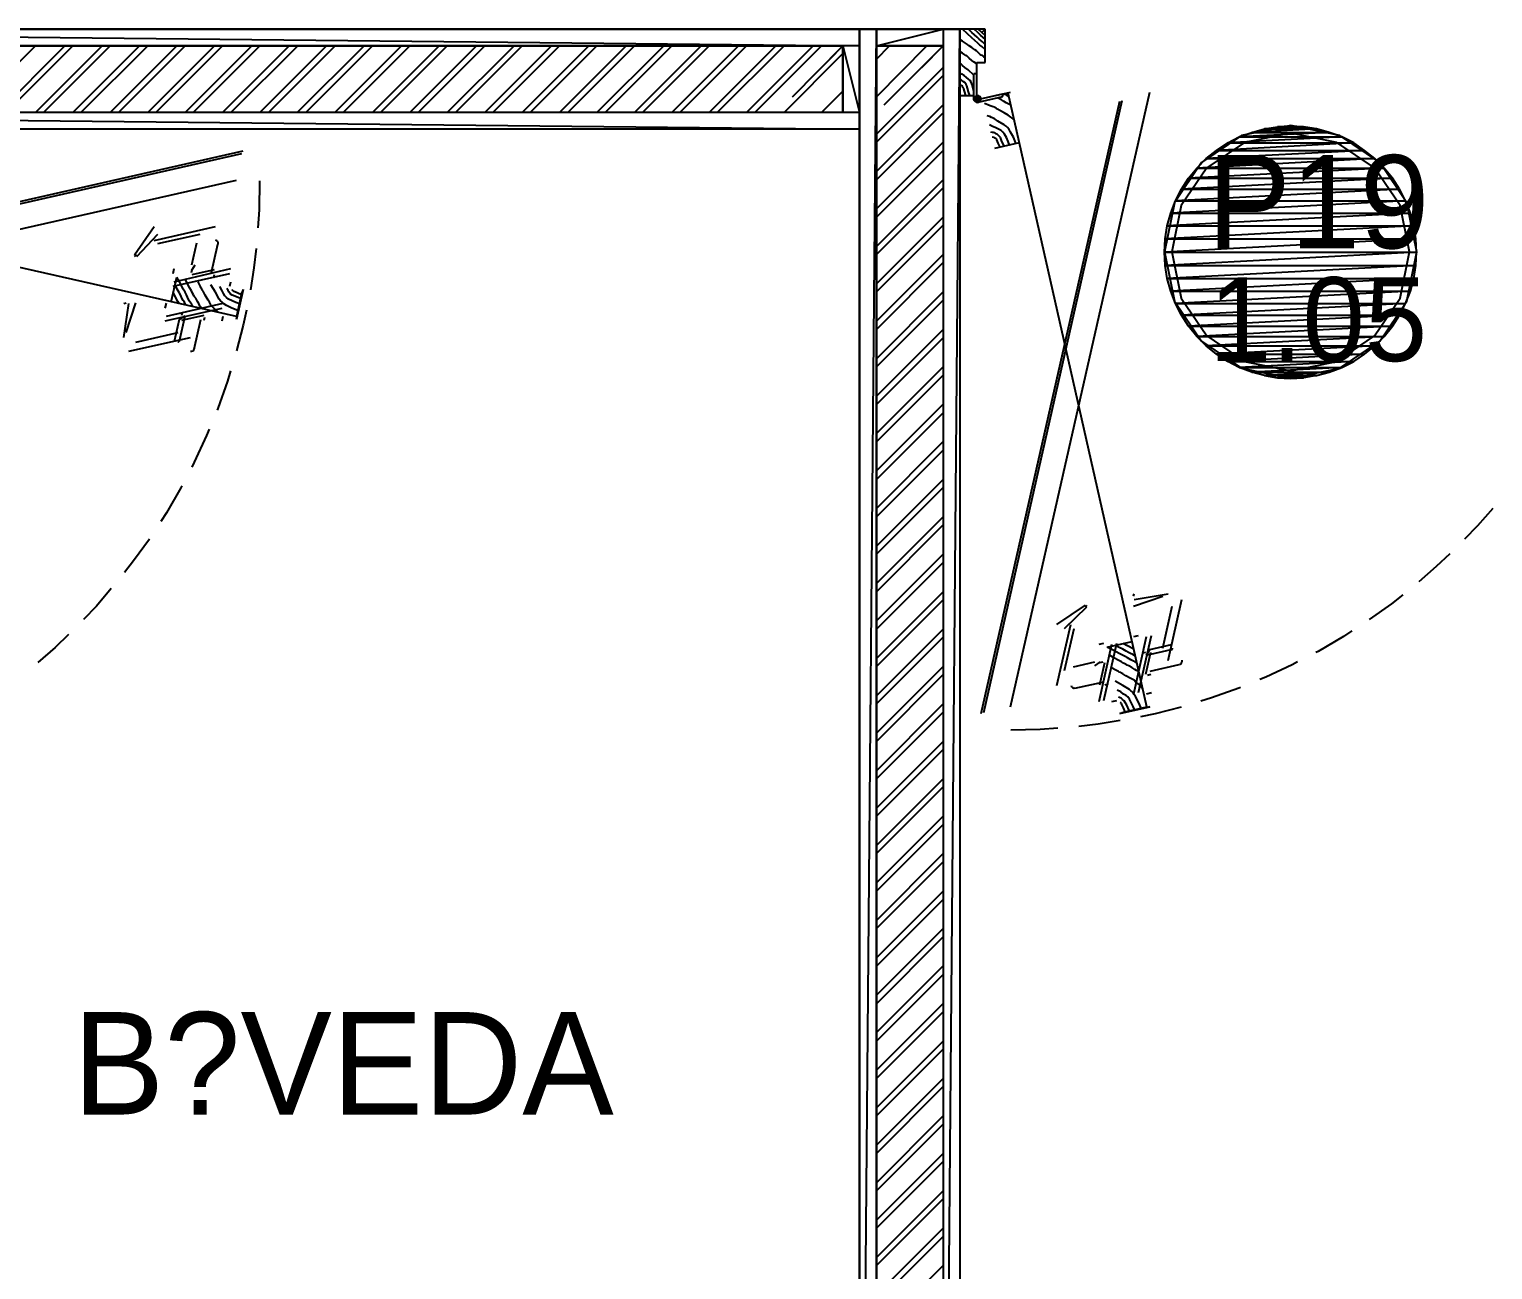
# Model space of a CAD drawing. Header units: millimetres. Extents: x 7649 to 34105, y 3983 to 25377.
# Drawn here: x 20171 to 22366, y 9559 to 11418 of the extents above; entities that cross this region are included whole.
import ezdxf

# ---------------------------------------------------------------- set-up
doc = ezdxf.new("R2010")
doc.units = ezdxf.units.MM

msp = doc.modelspace()

# ---------------------------------------------------------------- linework, layer by layer
at = {"layer": 'GEOMETRY', "color": 7}
for p, q in [((21416.25694, 11418.00556), (19016.48611, 11418.00556)), ((19016.48611, 11418.00556), (21416.25694, 11393.13472)), ((19016.48611, 11418.00556), (21416.25694, 11393.13472)), ((21416.25694, 11393.13472), (21416.25694, 11418.00556)), ((21416.25694, 11418.00556), (21416.25694, 8518.17222)), ((21416.25694, 8518.17222), (21441.65694, 11418.00556)), ((21441.65694, 11418.00556), (21416.25694, 11418.00556)), ((21416.25694, 8518.17222), (21441.65694, 11418.00556)), ((21441.65694, 11418.00556), (21441.65694, 8518.17222)), ((21441.65694, 11418.00556), (21441.65694, 11393.13472)), ((21441.65694, 11393.13472), (21541.66944, 11418.00556)), ((21541.66944, 11418.00556), (21441.65694, 11418.00556)), ((21441.65694, 11393.13472), (21541.66944, 11418.00556)), ((21541.66944, 11418.00556), (21541.66944, 11393.13472)), ((21541.66944, 11418.00556), (21541.66944, 8518.17222)), ((21541.66944, 8518.17222), (21566.54028, 11418.00556)), ((21566.54028, 11418.00556), (21541.66944, 11418.00556)), ((21541.66944, 8518.17222), (21566.54028, 11418.00556)), ((21566.54028, 11418.00556), (21566.54028, 8518.17222)), ((21604.64028, 11418.00556), (21566.54028, 11418.00556)), ((21566.54028, 11418.00556), (21566.54028, 11318.52222)), ((21578.18194, 11411.12639), (21570.77361, 11418.00556)), ((21584.53194, 11405.30556), (21578.18194, 11411.12639)), ((21584.53194, 11413.24306), (21579.76944, 11418.00556)), ((21588.76528, 11409.53889), (21584.53194, 11413.24306)), ((21593.52778, 11413.24306), (21588.23611, 11418.00556)), ((21597.76111, 11409.00972), (21593.52778, 11413.24306)), ((21599.87778, 11412.71389), (21594.05694, 11418.00556)), ((21599.87778, 11413.77222), (21604.64028, 11418.00556)), ((21604.64028, 11408.48056), (21599.87778, 11412.71389)), ((21604.64028, 11368.26389), (21604.64028, 11418.00556)), ((21416.25694, 11393.13472), (19016.48611, 11393.13472)), ((20080.64028, 11293.12222), (20180.65278, 11393.13472)), ((20124.56111, 11293.12222), (20224.57361, 11393.13472)), ((20136.73194, 11293.12222), (20236.74444, 11393.13472)), ((20180.65278, 11293.12222), (20280.66528, 11393.13472)), ((20192.82361, 11293.12222), (20292.83611, 11393.13472)), ((20236.74444, 11293.12222), (20336.75694, 11393.13472)), ((20248.91528, 11293.12222), (20348.92778, 11393.13472)), ((20292.83611, 11293.12222), (20392.84861, 11393.13472)), ((20305.00694, 11293.12222), (20405.01944, 11393.13472)), ((20348.92778, 11293.12222), (20448.94028, 11393.13472)), ((20361.09861, 11293.12222), (20461.11111, 11393.13472)), ((20405.01944, 11293.12222), (20505.03194, 11393.13472)), ((20417.19028, 11293.12222), (20517.20278, 11393.13472)), ((20461.11111, 11293.12222), (20561.12361, 11393.13472)), ((20473.81111, 11293.12222), (20573.82361, 11393.13472)), ((20517.20278, 11293.12222), (20617.21528, 11393.13472)), ((20529.90278, 11293.12222), (20629.91528, 11393.13472)), ((20573.29444, 11293.12222), (20673.30694, 11393.13472)), ((20585.99444, 11293.12222), (20686.00694, 11393.13472)), ((20629.38611, 11293.12222), (20729.39861, 11393.13472)), ((20642.08611, 11293.12222), (20742.09861, 11393.13472)), ((20686.00694, 11293.12222), (20786.01944, 11393.13472)), ((20698.17778, 11293.12222), (20798.19028, 11393.13472)), ((20742.09861, 11293.12222), (20842.11111, 11393.13472)), ((20754.26944, 11293.12222), (20854.28194, 11393.13472)), ((20798.19028, 11293.12222), (20898.20278, 11393.13472)), ((20810.36111, 11293.12222), (20910.37361, 11393.13472)), ((20854.28194, 11293.12222), (20954.29444, 11393.13472)), ((20866.45278, 11293.12222), (20966.46528, 11393.13472)), ((20910.37361, 11293.12222), (21010.38611, 11393.13472)), ((20922.54444, 11293.12222), (21022.55694, 11393.13472)), ((20966.46528, 11293.12222), (21066.47778, 11393.13472)), ((20978.63611, 11293.12222), (21078.64861, 11393.13472)), ((21022.55694, 11293.12222), (21122.56944, 11393.13472)), ((21034.72778, 11293.12222), (21134.74028, 11393.13472)), ((21078.64861, 11293.12222), (21178.66111, 11393.13472)), ((21090.81944, 11293.12222), (21190.83194, 11393.13472)), ((21134.74028, 11293.12222), (21234.75278, 11393.13472)), ((21146.91111, 11293.12222), (21246.92361, 11393.13472)), ((21190.83194, 11293.12222), (21290.84444, 11393.13472)), ((21203.00278, 11293.12222), (21303.01528, 11393.13472)), ((21246.92361, 11293.12222), (21346.93611, 11393.13472)), ((21259.09444, 11293.12222), (21359.10694, 11393.13472)), ((21315.71528, 11316.93472), (21391.38611, 11393.13472)), ((21371.80694, 11373.02639), (21391.38611, 11393.13472)), ((21416.25694, 11393.13472), (21391.38611, 11393.13472)), ((21391.38611, 11393.13472), (21416.25694, 11293.12222)), ((21391.38611, 11393.13472), (21416.25694, 11293.12222)), ((21391.38611, 11293.12222), (21391.38611, 11393.13472)), ((21416.25694, 11293.12222), (21416.25694, 11393.13472)), ((21541.66944, 11393.13472), (21441.65694, 11393.13472)), ((21441.65694, 11373.02639), (21461.23611, 11393.13472)), ((21441.65694, 11316.93472), (21517.32778, 11393.13472)), ((21453.29861, 11304.76389), (21541.66944, 11393.13472)), ((21509.39028, 11360.85556), (21541.66944, 11393.13472)), ((21570.77361, 11400.01389), (21566.54028, 11402.65972)), ((21575.00694, 11397.36806), (21570.77361, 11400.01389)), ((21578.18194, 11395.25139), (21575.00694, 11397.36806)), ((21580.82778, 11393.13472), (21578.18194, 11395.25139)), ((21584.53194, 11390.48889), (21580.82778, 11393.13472)), ((21589.29444, 11401.07222), (21584.53194, 11405.30556)), ((21587.17778, 11388.90139), (21584.53194, 11390.48889)), ((21588.23611, 11387.84306), (21587.17778, 11388.90139)), ((21592.46944, 11406.36389), (21588.76528, 11409.53889)), ((21593.52778, 11397.36806), (21589.29444, 11401.07222)), ((21595.64444, 11403.18889), (21592.46944, 11406.36389)), ((21596.70278, 11394.19306), (21593.52778, 11397.36806)), ((21600.40694, 11398.95556), (21595.64444, 11403.18889)), ((21599.34861, 11392.07639), (21596.70278, 11394.19306)), ((21601.46528, 11405.83472), (21597.76111, 11409.00972)), ((21604.64028, 11387.84306), (21599.34861, 11392.07639)), ((21604.64028, 11395.25139), (21600.40694, 11398.95556)), ((21604.64028, 11403.18889), (21601.46528, 11405.83472)), ((21303.01528, 11293.12222), (21391.38611, 11381.49306)), ((21570.77361, 11382.02222), (21566.54028, 11384.66806)), ((21569.18611, 11365.08889), (21566.54028, 11366.67639)), ((21573.94861, 11379.90556), (21570.77361, 11382.02222)), ((21575.53611, 11378.84722), (21573.94861, 11379.90556)), ((21576.59444, 11378.31806), (21575.53611, 11378.84722)), ((21577.12361, 11378.31806), (21576.59444, 11378.31806)), ((21577.12361, 11377.78889), (21577.12361, 11378.31806)), ((21577.65278, 11377.78889), (21577.12361, 11377.78889)), ((21578.18194, 11377.25972), (21577.65278, 11377.78889)), ((21578.71111, 11376.73056), (21578.18194, 11377.25972)), ((21580.82778, 11374.61389), (21578.71111, 11376.73056)), ((21584.53194, 11371.43889), (21580.82778, 11374.61389)), ((21588.23611, 11368.79306), (21584.53194, 11371.43889)), ((21588.76528, 11387.31389), (21588.23611, 11387.84306)), ((21591.94028, 11366.14722), (21588.23611, 11368.79306)), ((21589.29444, 11387.31389), (21588.76528, 11387.31389)), ((21591.41111, 11385.72639), (21589.29444, 11387.31389)), ((21594.05694, 11383.08056), (21591.41111, 11385.72639)), ((21591.94028, 11351.33056), (21591.94028, 11368.26389)), ((21591.94028, 11368.26389), (21604.64028, 11368.26389)), ((21597.23194, 11380.43472), (21594.05694, 11383.08056)), ((21598.81944, 11379.37639), (21597.23194, 11380.43472)), ((21599.87778, 11378.84722), (21598.81944, 11379.37639)), ((21600.40694, 11378.31806), (21599.87778, 11378.84722)), ((21601.46528, 11377.78889), (21600.40694, 11378.31806)), ((21602.52361, 11376.73056), (21601.46528, 11377.78889)), ((21604.64028, 11375.14306), (21602.52361, 11376.73056)), ((21441.65694, 11260.84306), (21541.66944, 11360.85556)), ((21441.65694, 11248.67222), (21541.66944, 11348.68472)), ((21569.71528, 11350.80139), (21566.54028, 11352.91806)), ((21570.77361, 11363.50139), (21569.18611, 11365.08889)), ((21572.89028, 11348.68472), (21569.71528, 11350.80139)), ((21573.94861, 11360.85556), (21570.77361, 11363.50139)), ((21576.59444, 11345.50972), (21572.89028, 11348.68472)), ((21579.24028, 11357.15139), (21573.94861, 11360.85556)), ((21579.76944, 11343.39306), (21576.59444, 11345.50972)), ((21587.70694, 11349.21389), (21579.24028, 11357.15139)), ((21591.94028, 11351.33056), (21587.70694, 11351.33056)), ((21587.70694, 11313.23056), (21587.70694, 11351.33056)), ((21591.94028, 11308.46806), (21591.94028, 11351.33056)), ((21359.10694, 11293.12222), (21391.38611, 11325.40139)), ((21568.12778, 11342.33472), (21566.54028, 11342.86389)), ((21568.65694, 11333.86806), (21566.54028, 11334.92639)), ((21568.65694, 11341.80556), (21568.12778, 11342.33472)), ((21569.18611, 11341.80556), (21568.65694, 11341.80556)), ((21569.71528, 11333.33889), (21568.65694, 11333.86806)), ((21569.18611, 11341.27639), (21569.18611, 11341.80556)), ((21569.71528, 11341.27639), (21569.18611, 11341.27639)), ((21570.24444, 11340.74722), (21569.71528, 11341.27639)), ((21570.77361, 11332.80972), (21569.71528, 11333.33889)), ((21571.83194, 11339.68889), (21570.24444, 11340.74722)), ((21571.30278, 11332.28056), (21570.77361, 11332.80972)), ((21571.30278, 11330.69306), (21571.30278, 11332.28056)), ((21572.36111, 11328.57639), (21571.30278, 11330.69306)), ((21573.94861, 11338.10139), (21571.83194, 11339.68889)), ((21573.41944, 11325.40139), (21572.36111, 11328.57639)), ((21575.53611, 11318.52222), (21573.41944, 11325.40139)), ((21576.06528, 11335.45556), (21573.94861, 11338.10139)), ((21577.12361, 11333.33889), (21576.06528, 11335.45556)), ((21578.18194, 11329.63472), (21577.12361, 11333.33889)), ((21579.76944, 11324.34306), (21578.18194, 11329.63472)), ((21581.88611, 11341.27639), (21579.76944, 11343.39306)), ((21581.35694, 11318.52222), (21579.76944, 11324.34306)), ((21583.47361, 11338.63056), (21581.88611, 11341.27639)), ((21585.06111, 11334.92639), (21583.47361, 11338.63056)), ((21587.70694, 11324.87222), (21585.06111, 11334.92639)), ((21597.76111, 11313.75972), (21642.74028, 11323.81389)), ((21630.56944, 11320.10972), (21639.03611, 11322.22639)), ((21846.99861, 10402.53472), (21639.03611, 11322.22639)), ((21642.74028, 10402.53472), (21851.23194, 11323.81389)), ((21441.65694, 11204.75139), (21541.66944, 11304.76389)), ((21566.54028, 11318.52222), (21587.70694, 11318.52222)), ((21587.70694, 11313.23056), (21588.23611, 11315.87639)), ((21588.76528, 11310.58472), (21587.70694, 11313.23056)), ((21587.70694, 11313.23056), (21592.99861, 11313.23056)), ((21592.99861, 11313.23056), (21587.70694, 11313.23056)), ((21590.35278, 11317.46389), (21588.23611, 11315.87639)), ((21588.23611, 11315.87639), (21592.99861, 11313.23056)), ((21588.23611, 11315.87639), (21592.99861, 11313.23056)), ((21588.63121, 11315.45177), (21588.23611, 11313.49514)), ((21588.23611, 11313.49514), (21588.63121, 11311.53851)), ((21589.70863, 11317.0497), (21588.63121, 11315.45177)), ((21588.63121, 11311.53851), (21589.70863, 11309.94058)), ((21592.99861, 11313.23056), (21588.76528, 11310.58472)), ((21592.99861, 11313.23056), (21588.76528, 11310.58472)), ((21588.76528, 11310.58472), (21590.88194, 11308.99722)), ((21591.30656, 11318.12712), (21589.70863, 11317.0497)), ((21589.70863, 11309.94058), (21591.30656, 11308.86315)), ((21590.35278, 11317.46389), (21592.46944, 11318.52222)), ((21592.99861, 11313.23056), (21590.35278, 11317.46389)), ((21592.99861, 11313.23056), (21590.35278, 11317.46389)), ((21590.88194, 11308.99722), (21592.99861, 11313.23056)), ((21590.88194, 11308.99722), (21592.99861, 11313.23056)), ((21592.99861, 11308.46806), (21590.88194, 11308.99722)), ((21593.26319, 11318.52222), (21591.30656, 11318.12712)), ((21591.30656, 11308.86315), (21593.26319, 11308.46806)), ((21592.46944, 11318.52222), (21592.99861, 11313.23056)), ((21592.46944, 11318.52222), (21595.11528, 11317.99306)), ((21592.99861, 11313.23056), (21592.46944, 11318.52222)), ((21595.11528, 11317.99306), (21592.99861, 11313.23056)), ((21595.11528, 11317.99306), (21592.99861, 11313.23056)), ((21592.99861, 11313.23056), (21596.70278, 11316.40556)), ((21592.99861, 11313.23056), (21596.70278, 11316.40556)), ((21592.99861, 11313.23056), (21597.76111, 11313.75972)), ((21597.76111, 11313.75972), (21592.99861, 11313.23056)), ((21597.23194, 11311.11389), (21592.99861, 11313.23056)), ((21597.23194, 11311.11389), (21592.99861, 11313.23056)), ((21592.99861, 11313.23056), (21595.64444, 11309.52639)), ((21592.99861, 11313.23056), (21595.64444, 11309.52639)), ((21592.99861, 11308.46806), (21592.99861, 11313.23056)), ((21592.99861, 11313.23056), (21592.99861, 11308.46806)), ((21595.64444, 11309.52639), (21592.99861, 11308.46806)), ((21595.21982, 11318.12712), (21593.26319, 11318.52222)), ((21593.26319, 11308.46806), (21595.21982, 11308.86315)), ((21594.05694, 11308.99722), (21631.09861, 11317.46389)), ((21596.70278, 11316.40556), (21595.11528, 11317.99306)), ((21596.81776, 11317.0497), (21595.21982, 11318.12712)), ((21595.21982, 11308.86315), (21596.81776, 11309.94058)), ((21595.64444, 11309.52639), (21597.23194, 11311.11389)), ((21596.70278, 11316.40556), (21597.76111, 11313.75972)), ((21597.89518, 11315.45177), (21596.81776, 11317.0497)), ((21596.81776, 11309.94058), (21597.89518, 11311.53851)), ((21597.76111, 11313.75972), (21597.23194, 11311.11389)), ((21597.76111, 11313.75972), (21630.56944, 11321.16806)), ((21598.29028, 11313.49514), (21597.89518, 11315.45177)), ((21597.89518, 11311.53851), (21598.29028, 11313.49514)), ((21598.81944, 10392.48056), (21806.25278, 11310.05556)), ((21602.52361, 10394.06806), (21809.95694, 11311.11389)), ((21608.34444, 11304.76389), (21603.58194, 11306.88056)), ((21612.04861, 11303.17639), (21608.34444, 11304.76389)), ((21615.22361, 11302.11806), (21612.04861, 11303.17639)), ((21616.81111, 11301.58889), (21615.22361, 11302.11806)), ((21618.39861, 11301.05972), (21616.81111, 11301.58889)), ((21618.92778, 11300.53056), (21618.39861, 11301.05972)), ((21619.45694, 11300.53056), (21618.92778, 11300.53056)), ((21619.98611, 11300.53056), (21619.45694, 11300.53056)), ((21619.98611, 11300.00139), (21619.98611, 11300.53056)), ((21625.27778, 11314.28889), (21622.63194, 11315.34722)), ((21626.86528, 11313.23056), (21625.27778, 11314.28889)), ((21628.98194, 11312.17222), (21626.86528, 11313.23056)), ((21630.56944, 11311.11389), (21628.98194, 11312.17222)), ((21631.09861, 11317.46389), (21630.56944, 11321.16806)), ((21632.15694, 11310.05556), (21630.56944, 11311.11389)), ((21635.86111, 11307.93889), (21632.15694, 11310.05556)), ((21637.44861, 11318.52222), (21633.21528, 11320.63889)), ((21643.26944, 11304.23472), (21635.86111, 11307.93889)), ((21640.09444, 11316.93472), (21637.44861, 11318.52222)), ((21416.25694, 11293.12222), (19016.48611, 11293.12222)), ((19016.48611, 11293.12222), (21416.25694, 11268.25139)), ((19016.48611, 11293.12222), (21416.25694, 11268.25139)), ((21416.25694, 11293.12222), (21391.38611, 11293.12222)), ((21416.25694, 11268.25139), (21416.25694, 11293.12222)), ((21441.65694, 11192.58056), (21541.66944, 11292.59306)), ((21611.51944, 11287.30139), (21607.81528, 11288.35972)), ((21614.16528, 11285.71389), (21611.51944, 11287.30139)), ((21617.86944, 11284.12639), (21614.16528, 11285.71389)), ((21623.69028, 11280.42222), (21617.86944, 11284.12639)), ((21620.51528, 11300.00139), (21619.98611, 11300.00139)), ((21621.57361, 11299.47222), (21620.51528, 11300.00139)), ((21623.16111, 11298.41389), (21621.57361, 11299.47222)), ((21626.33611, 11296.29722), (21623.16111, 11298.41389)), ((21633.21528, 11274.60139), (21623.69028, 11280.42222)), ((21633.21528, 11292.59306), (21626.33611, 11296.29722)), ((21639.03611, 11289.41806), (21633.21528, 11292.59306)), ((21643.26944, 11286.24306), (21639.03611, 11289.41806)), ((21648.03194, 11282.00972), (21643.26944, 11286.24306)), ((21416.25694, 11268.25139), (19016.48611, 11268.25139)), ((21615.75278, 11272.48472), (21610.99028, 11274.60139)), ((21615.75278, 11263.48889), (21613.10694, 11264.01806)), ((21619.45694, 11270.89722), (21615.75278, 11272.48472)), ((21616.81111, 11263.48889), (21615.75278, 11263.48889)), ((21617.86944, 11262.95972), (21616.81111, 11263.48889)), ((21618.39861, 11262.95972), (21617.86944, 11262.95972)), ((21619.45694, 11262.43056), (21618.39861, 11262.95972)), ((21622.63194, 11269.30972), (21619.45694, 11270.89722)), ((21620.51528, 11261.37222), (21619.45694, 11262.43056)), ((21623.16111, 11260.31389), (21620.51528, 11261.37222)), ((21624.74861, 11268.25139), (21622.63194, 11269.30972)), ((21625.80694, 11257.66806), (21623.16111, 11260.31389)), ((21628.45278, 11266.13472), (21624.74861, 11268.25139)), ((21627.39444, 11255.55139), (21625.80694, 11257.66806)), ((21631.09861, 11264.01806), (21628.45278, 11266.13472)), ((21633.74444, 11260.84306), (21631.09861, 11264.01806)), ((21635.86111, 11273.01389), (21633.21528, 11274.60139)), ((21636.39028, 11255.55139), (21633.74444, 11260.84306)), ((21637.97778, 11270.89722), (21635.86111, 11273.01389)), ((21640.62361, 11267.72222), (21637.97778, 11270.89722)), ((21642.74028, 11264.01806), (21640.62361, 11267.72222)), ((21646.97361, 11256.08056), (21642.74028, 11264.01806)), ((21988.99786, 11258.67655), (21928.86571, 11218.13429)), ((22139.09861, 11256.60972), (21968.17778, 11247.61389)), ((21968.17778, 11247.61389), (21985.64028, 11256.60972)), ((22139.09861, 11256.60972), (21968.17778, 11247.61389)), ((22120.57778, 11263.48889), (21985.64028, 11256.60972)), ((21985.64028, 11256.60972), (22004.16111, 11263.48889)), ((22120.57778, 11263.48889), (21985.64028, 11256.60972)), ((21985.64028, 11256.60972), (22139.09861, 11256.60972)), ((21985.64028, 11256.60972), (22139.09861, 11256.60972)), ((22062.63403, 11273.54306), (21988.99786, 11258.67655)), ((22062.63403, 11262.43056), (21993.32327, 11248.43735)), ((22101.52778, 11268.78056), (22004.16111, 11263.48889)), ((22004.16111, 11263.48889), (22023.21111, 11268.78056)), ((22101.52778, 11268.78056), (22004.16111, 11263.48889)), ((22004.16111, 11263.48889), (22120.57778, 11263.48889)), ((22004.16111, 11263.48889), (22120.57778, 11263.48889)), ((22081.94861, 11271.95556), (22023.21111, 11268.78056)), ((22023.21111, 11268.78056), (22042.79028, 11271.95556)), ((22081.94861, 11271.95556), (22023.21111, 11268.78056)), ((22023.21111, 11268.78056), (22101.52778, 11268.78056)), ((22023.21111, 11268.78056), (22101.52778, 11268.78056)), ((22062.36944, 11273.01389), (22042.79028, 11271.95556)), ((22042.79028, 11271.95556), (22081.94861, 11271.95556)), ((22042.79028, 11271.95556), (22081.94861, 11271.95556)), ((22081.94861, 11271.95556), (22062.36944, 11273.01389)), ((22136.2702, 11258.67655), (22062.63403, 11273.54306)), ((22131.94478, 11248.43735), (22062.63403, 11262.43056)), ((22101.52778, 11268.78056), (22081.94861, 11271.95556)), ((22120.57778, 11263.48889), (22101.52778, 11268.78056)), ((22139.09861, 11256.60972), (22120.57778, 11263.48889)), ((22196.40235, 11218.13429), (22136.2702, 11258.67655)), ((22157.09028, 11247.61389), (22139.09861, 11256.60972)), ((19574.22778, 11028.00972), (20492.33194, 11235.97222)), ((21441.65694, 11148.65972), (21541.66944, 11248.67222)), ((21441.65694, 11136.48889), (21541.66944, 11236.50139)), ((21617.86944, 11255.55139), (21615.22361, 11256.08056)), ((21619.45694, 11255.02222), (21617.86944, 11255.55139)), ((21618.92778, 11239.67639), (21655.96944, 11248.14306)), ((21620.51528, 11254.49306), (21619.45694, 11255.02222)), ((21621.04444, 11254.49306), (21620.51528, 11254.49306)), ((21621.04444, 11253.96389), (21621.04444, 11254.49306)), ((21622.10278, 11252.37639), (21621.04444, 11253.96389)), ((21624.21944, 11247.08472), (21622.10278, 11252.37639)), ((21626.86528, 11241.26389), (21624.21944, 11247.08472)), ((21628.98194, 11251.31806), (21627.39444, 11255.55139)), ((21633.21528, 11242.85139), (21628.98194, 11251.31806)), ((21639.03611, 11249.73056), (21636.39028, 11255.55139)), ((21641.15278, 11244.43889), (21639.03611, 11249.73056)), ((21650.67778, 11247.08472), (21646.97361, 11256.08056)), ((22173.49444, 11236.50139), (21935.89861, 11224.33056)), ((21935.89861, 11224.33056), (21951.24444, 11236.50139)), ((22173.49444, 11236.50139), (21935.89861, 11224.33056)), ((21993.32327, 11248.43735), (21936.72337, 11210.27663)), ((22157.09028, 11247.61389), (21951.24444, 11236.50139)), ((21951.24444, 11236.50139), (21968.17778, 11247.61389)), ((22157.09028, 11247.61389), (21951.24444, 11236.50139)), ((21951.24444, 11236.50139), (22173.49444, 11236.50139)), ((21951.24444, 11236.50139), (22173.49444, 11236.50139)), ((21968.17778, 11247.61389), (22157.09028, 11247.61389)), ((21968.17778, 11247.61389), (22157.09028, 11247.61389)), ((22188.54469, 11210.27663), (22131.94478, 11248.43735)), ((22173.49444, 11236.50139), (22157.09028, 11247.61389)), ((22188.84028, 11224.33056), (22173.49444, 11236.50139)), ((19573.69861, 11024.30556), (20490.21528, 11231.73889)), ((21928.86571, 11218.13429), (21888.32345, 11158.00214)), ((22188.84028, 11224.33056), (21922.14028, 11210.04306)), ((21922.14028, 11210.04306), (21935.89861, 11224.33056)), ((22188.84028, 11224.33056), (21922.14028, 11210.04306)), ((21935.89861, 11224.33056), (22188.84028, 11224.33056)), ((21935.89861, 11224.33056), (22188.84028, 11224.33056)), ((22202.59861, 11210.04306), (22188.84028, 11224.33056)), ((22236.94461, 11158.00214), (22196.40235, 11218.13429)), ((19560.46944, 10983.55972), (20482.27778, 11192.05139)), ((20482.27778, 10987.26389), (19562.58611, 11195.22639)), ((20516.67361, 11190.99306), (20516.14444, 11147.60139)), ((21441.65694, 11092.56806), (21541.66944, 11192.58056)), ((21936.72337, 11210.27663), (21898.56265, 11153.67673)), ((22215.29861, 11194.69722), (21898.85694, 11178.29306)), ((21898.85694, 11178.29306), (21909.44028, 11194.69722)), ((22215.29861, 11194.69722), (21898.85694, 11178.29306)), ((22202.59861, 11210.04306), (21909.44028, 11194.69722)), ((21909.44028, 11194.69722), (21922.14028, 11210.04306)), ((22202.59861, 11210.04306), (21909.44028, 11194.69722)), ((21909.44028, 11194.69722), (22215.29861, 11194.69722)), ((21909.44028, 11194.69722), (22215.29861, 11194.69722)), ((21922.14028, 11210.04306), (22202.59861, 11210.04306)), ((21922.14028, 11210.04306), (22202.59861, 11210.04306)), ((22226.70541, 11153.67673), (22188.54469, 11210.27663)), ((22215.29861, 11194.69722), (22202.59861, 11210.04306)), ((22225.88194, 11178.29306), (22215.29861, 11194.69722)), ((21441.65694, 11080.39722), (21541.66944, 11180.40972)), ((22225.88194, 11178.29306), (21889.86111, 11160.83056)), ((21889.86111, 11160.83056), (21898.85694, 11178.29306)), ((22225.88194, 11178.29306), (21889.86111, 11160.83056)), ((21898.85694, 11178.29306), (22225.88194, 11178.29306)), ((21898.85694, 11178.29306), (22225.88194, 11178.29306)), ((22234.87778, 11160.83056), (22225.88194, 11178.29306)), ((20516.14444, 11147.60139), (20514.02778, 11120.61389)), ((21888.32345, 11158.00214), (21873.45694, 11084.36597)), ((22234.87778, 11160.83056), (21882.98194, 11142.30972)), ((21882.98194, 11142.30972), (21889.86111, 11160.83056)), ((22234.87778, 11160.83056), (21882.98194, 11142.30972)), ((21898.56265, 11153.67673), (21884.56944, 11084.36597)), ((21889.86111, 11160.83056), (22234.87778, 11160.83056)), ((21889.86111, 11160.83056), (22234.87778, 11160.83056)), ((22240.69861, 11084.36597), (22226.70541, 11153.67673)), ((22242.28611, 11142.30972), (22234.87778, 11160.83056)), ((22251.81111, 11084.36597), (22236.94461, 11158.00214)), ((21441.65694, 11036.47639), (21541.66944, 11136.48889)), ((22242.28611, 11142.30972), (21877.69028, 11123.25972)), ((21877.69028, 11123.25972), (21882.98194, 11142.30972)), ((22242.28611, 11142.30972), (21877.69028, 11123.25972)), ((21882.98194, 11142.30972), (22242.28611, 11142.30972)), ((21882.98194, 11142.30972), (22242.28611, 11142.30972)), ((22247.04861, 11123.25972), (22242.28611, 11142.30972)), ((20329.34861, 11079.86806), (20358.45278, 11122.20139)), ((20332.52361, 11077.22222), (20364.27361, 11111.08889)), ((20358.45278, 11101.56389), (20450.52778, 11122.20139)), ((20364.27361, 11096.80139), (20427.77361, 11111.08889)), ((21441.65694, 11024.30556), (21541.66944, 11124.31806)), ((22250.22361, 11103.68056), (21873.45694, 11084.10139)), ((21873.45694, 11084.10139), (21874.51528, 11103.68056)), ((22250.22361, 11103.68056), (21873.45694, 11084.10139)), ((22247.04861, 11123.25972), (21874.51528, 11103.68056)), ((21874.51528, 11103.68056), (21877.69028, 11123.25972)), ((22247.04861, 11123.25972), (21874.51528, 11103.68056)), ((21874.51528, 11103.68056), (22250.22361, 11103.68056)), ((21874.51528, 11103.68056), (22250.22361, 11103.68056)), ((21877.69028, 11123.25972), (22247.04861, 11123.25972)), ((21877.69028, 11123.25972), (22247.04861, 11123.25972)), ((22250.22361, 11103.68056), (22247.04861, 11123.25972)), ((22251.28194, 11084.10139), (22250.22361, 11103.68056)), ((20415.07361, 11065.05139), (20422.48194, 11097.85972)), ((20444.17778, 11051.29306), (20454.23194, 11095.74306)), ((20452.66424, 11101.15232), (20450.84197, 11101.96903)), ((20453.98519, 11099.74901), (20452.66424, 11101.15232)), ((20454.68331, 11097.95271), (20453.98519, 11099.74901)), ((20454.63709, 11095.957), (20454.68331, 11097.95271)), ((20511.38194, 11089.39306), (20508.20694, 11060.28889)), ((21873.45694, 11084.36597), (21888.32345, 11010.7298)), ((21873.45694, 11084.10139), (22251.28194, 11084.10139)), ((21873.45694, 11084.10139), (22251.28194, 11084.10139)), ((21874.51528, 11063.99306), (21873.45694, 11084.10139)), ((22251.28194, 11084.10139), (21874.51528, 11063.99306)), ((22251.28194, 11084.10139), (21874.51528, 11063.99306)), ((21884.56944, 11084.36597), (21898.56265, 11015.05522)), ((21884.56944, 11084.10139), (22240.69861, 11084.10139)), ((22226.70541, 11015.05522), (22240.69861, 11084.36597)), ((22236.94461, 11010.7298), (22251.81111, 11084.36597)), ((22250.22361, 11063.99306), (22251.28194, 11084.10139)), ((20329.34861, 11077.22222), (20332.52361, 11079.86806)), ((20387.02778, 11051.82222), (20388.61528, 11059.23056)), ((20388.61528, 11039.65139), (20473.81111, 11059.23056)), ((20415.07361, 11057.11389), (20420.36528, 11065.05139)), ((20508.20694, 11060.28889), (20502.91528, 11027.48056)), ((21441.65694, 10980.38472), (21541.66944, 11080.39722)), ((21441.65694, 10968.21389), (21541.66944, 11068.22639)), ((21874.51528, 11063.99306), (22250.22361, 11063.99306)), ((21874.51528, 11063.99306), (22250.22361, 11063.99306)), ((21877.69028, 11044.41389), (21874.51528, 11063.99306)), ((22250.22361, 11063.99306), (21877.69028, 11044.41389)), ((22250.22361, 11063.99306), (21877.69028, 11044.41389)), ((22247.04861, 11044.41389), (22250.22361, 11063.99306)), ((20384.38194, 11009.48889), (20392.84861, 11046.53056)), ((20387.02778, 11032.77222), (20472.22361, 11051.82222)), ((20396.55278, 11039.65139), (20392.84861, 11046.53056)), ((20399.72778, 11033.83056), (20396.55278, 11039.65139)), ((20408.72361, 11036.47639), (20405.01944, 11043.88472)), ((20414.54444, 11053.40972), (20415.60278, 11058.17222)), ((20415.60278, 11050.23472), (20448.94028, 11058.17222)), ((20426.71528, 11035.41806), (20424.59861, 11039.65139)), ((20447.88194, 11045.47222), (20448.94028, 11050.23472)), ((20472.22361, 11032.77222), (20473.81111, 11039.65139)), ((21877.69028, 11044.41389), (22247.04861, 11044.41389)), ((21877.69028, 11044.41389), (22247.04861, 11044.41389)), ((21882.98194, 11025.36389), (21877.69028, 11044.41389)), ((22247.04861, 11044.41389), (21882.98194, 11025.36389)), ((22247.04861, 11044.41389), (21882.98194, 11025.36389)), ((22242.28611, 11025.36389), (22247.04861, 11044.41389)), ((20390.20278, 11017.95556), (20387.55694, 11022.71806)), ((20393.37778, 11028.53889), (20390.20278, 11034.88889)), ((20392.31944, 11013.72222), (20390.20278, 11017.95556)), ((20396.02361, 11023.24722), (20393.37778, 11028.53889)), ((20398.66944, 11019.01389), (20396.02361, 11023.24722)), ((20400.25694, 11014.78056), (20398.66944, 11019.01389)), ((20402.37361, 11028.53889), (20399.72778, 11033.83056)), ((20405.01944, 11023.77639), (20402.37361, 11028.53889)), ((20407.13611, 11020.07222), (20405.01944, 11023.77639)), ((20408.72361, 11016.36806), (20407.13611, 11020.07222)), ((20411.89861, 11030.12639), (20408.72361, 11036.47639)), ((20411.36944, 11011.07639), (20408.72361, 11016.36806)), ((20414.54444, 11025.89306), (20411.89861, 11030.12639)), ((20416.13194, 11022.71806), (20414.54444, 11025.89306)), ((20417.71944, 11020.07222), (20416.13194, 11022.71806)), ((20418.24861, 11018.48472), (20417.71944, 11020.07222)), ((20419.30694, 11016.89722), (20418.24861, 11018.48472)), ((20420.89444, 11014.78056), (20419.30694, 11016.89722)), ((20428.30278, 11032.24306), (20426.71528, 11035.41806)), ((20429.36111, 11030.12639), (20428.30278, 11032.24306)), ((20429.89028, 11028.53889), (20429.36111, 11030.12639)), ((20430.41944, 11027.48056), (20429.89028, 11028.53889)), ((20430.94861, 11027.48056), (20430.41944, 11027.48056)), ((20430.94861, 11026.95139), (20430.94861, 11027.48056)), ((20430.94861, 11026.42222), (20430.94861, 11026.95139)), ((20432.00694, 11025.36389), (20430.94861, 11026.42222)), ((20433.06528, 11023.24722), (20432.00694, 11025.36389)), ((20435.18194, 11019.54306), (20433.06528, 11023.24722)), ((20439.41528, 11012.13472), (20435.18194, 11019.54306)), ((20450.52778, 11023.77639), (20443.64861, 11034.88889)), ((20456.34861, 11013.72222), (20450.52778, 11023.77639)), ((20460.05278, 11026.95139), (20456.87778, 11032.24306)), ((20462.69861, 11022.18889), (20460.05278, 11026.95139)), ((20464.81528, 11018.48472), (20462.69861, 11022.18889)), ((20466.93194, 11015.83889), (20464.81528, 11018.48472)), ((20470.10694, 11013.72222), (20466.93194, 11015.83889)), ((20469.57778, 11026.42222), (20467.46111, 11029.59722)), ((20470.63611, 11024.30556), (20469.57778, 11026.42222)), ((20473.28194, 11021.13056), (20470.63611, 11024.30556)), ((20475.39861, 11019.54306), (20473.28194, 11021.13056)), ((20475.92778, 11026.95139), (20475.39861, 11028.00972)), ((20479.63194, 11017.95556), (20475.39861, 11019.54306)), ((20476.45694, 11026.42222), (20475.92778, 11026.95139)), ((20476.98611, 11025.89306), (20476.45694, 11026.42222)), ((20478.57361, 11024.83472), (20476.98611, 11025.89306)), ((20483.86528, 11022.71806), (20478.57361, 11024.83472)), ((20488.09861, 11014.25139), (20479.63194, 11017.95556)), ((20482.27778, 10983.55972), (20492.33194, 11028.00972)), ((20492.33194, 11028.00972), (20482.27778, 10983.55972)), ((20490.21528, 11024.30556), (20482.27778, 10987.26389)), ((20489.68611, 11020.07222), (20483.86528, 11022.71806)), ((21441.65694, 10924.29306), (21541.66944, 11024.30556)), ((21882.98194, 11025.36389), (22242.28611, 11025.36389)), ((21882.98194, 11025.36389), (22242.28611, 11025.36389)), ((21889.86111, 11006.84306), (21882.98194, 11025.36389)), ((22242.28611, 11025.36389), (21889.86111, 11006.84306)), ((22242.28611, 11025.36389), (21889.86111, 11006.84306)), ((21898.56265, 11015.05522), (21936.72337, 10958.45531)), ((22188.54469, 10958.45531), (22226.70541, 11015.05522)), ((22234.87778, 11006.84306), (22242.28611, 11025.36389)), ((20312.94444, 11006.84306), (20316.64861, 11007.90139)), ((20312.94444, 10956.04306), (20320.88194, 11006.84306)), ((20316.64861, 10963.45139), (20330.93611, 11007.90139)), ((20375.38611, 10999.96389), (20376.97361, 11007.37222)), ((20375.38611, 10980.91389), (20460.58194, 10999.96389)), ((20376.97361, 10987.79306), (20462.16944, 11007.37222)), ((20393.90694, 11010.01806), (20392.31944, 11013.72222)), ((20396.02361, 11006.84306), (20393.90694, 11010.01806)), ((20402.37361, 11011.60556), (20400.25694, 11014.78056)), ((20400.25694, 10989.38056), (20401.31528, 10994.14306)), ((20403.96111, 11008.95972), (20402.37361, 11011.60556)), ((20406.07778, 11004.72639), (20403.96111, 11008.95972)), ((20413.48611, 11007.37222), (20411.36944, 11011.07639)), ((20415.07361, 11005.25556), (20413.48611, 11007.37222)), ((20416.66111, 11002.08056), (20415.07361, 11005.25556)), ((20423.54028, 11010.01806), (20420.89444, 11014.78056)), ((20426.18611, 11005.78472), (20423.54028, 11010.01806)), ((20427.24444, 11003.13889), (20426.18611, 11005.78472)), ((20429.89028, 10999.43472), (20427.24444, 11003.13889)), ((20441.53194, 11008.95972), (20439.41528, 11012.13472)), ((20442.59028, 11006.84306), (20441.53194, 11008.95972)), ((20444.17778, 11004.19722), (20442.59028, 11006.84306)), ((20449.46944, 10998.37639), (20444.17778, 11004.19722)), ((20455.29028, 10993.61389), (20449.46944, 10998.37639)), ((20457.93611, 11011.07639), (20456.34861, 11013.72222)), ((20460.58194, 11008.95972), (20457.93611, 11011.07639)), ((20463.22778, 11006.31389), (20460.58194, 11008.95972)), ((20466.93194, 11004.19722), (20463.22778, 11006.31389)), ((20474.86944, 10999.96389), (20466.93194, 11004.19722)), ((20475.39861, 11011.07639), (20470.10694, 11013.72222)), ((20483.86528, 10996.25972), (20474.86944, 10999.96389)), ((20481.21944, 11008.43056), (20475.39861, 11011.07639)), ((20486.51111, 11006.31389), (20481.21944, 11008.43056)), ((20497.09444, 10996.78889), (20492.33194, 10974.56389)), ((21441.65694, 10912.12222), (21541.66944, 11012.13472)), ((21888.32345, 11010.7298), (21928.86571, 10950.59765)), ((21889.86111, 11006.84306), (22234.87778, 11006.84306)), ((21889.86111, 11006.84306), (22234.87778, 11006.84306)), ((21898.85694, 10989.38056), (21889.86111, 11006.84306)), ((22234.87778, 11006.84306), (21898.85694, 10989.38056)), ((22234.87778, 11006.84306), (21898.85694, 10989.38056)), ((22196.40235, 10950.59765), (22236.94461, 11010.7298)), ((22225.88194, 10989.38056), (22234.87778, 11006.84306)), ((20389.14444, 10950.75139), (20396.55278, 10983.55972)), ((20396.55278, 10950.75139), (20405.01944, 10988.32222)), ((20396.55278, 10983.55972), (20405.01944, 10988.32222)), ((20400.25694, 10981.97222), (20433.59444, 10989.38056)), ((20418.77778, 10938.58056), (20428.83194, 10983.03056)), ((20433.59444, 10981.97222), (20434.65278, 10986.73472)), ((20460.58194, 10980.91389), (20462.16944, 10987.79306)), ((20492.33194, 10974.56389), (20482.27778, 10935.93472)), ((21898.85694, 10989.38056), (22225.88194, 10989.38056)), ((21898.85694, 10989.38056), (22225.88194, 10989.38056)), ((21909.44028, 10972.97639), (21898.85694, 10989.38056)), ((22225.88194, 10989.38056), (21909.44028, 10972.97639)), ((22225.88194, 10989.38056), (21909.44028, 10972.97639)), ((21909.44028, 10972.97639), (22215.29861, 10972.97639)), ((21909.44028, 10972.97639), (22215.29861, 10972.97639)), ((21922.14028, 10957.63056), (21909.44028, 10972.97639)), ((22215.29861, 10972.97639), (21922.14028, 10957.63056)), ((22215.29861, 10972.97639), (21922.14028, 10957.63056)), ((22202.59861, 10957.63056), (22215.29861, 10972.97639)), ((22215.29861, 10972.97639), (22225.88194, 10989.38056)), ((20320.88194, 10935.40556), (20412.95694, 10956.04306)), ((20330.93611, 10949.16389), (20394.43611, 10963.45139)), ((20394.29142, 10949.73853), (20395.02716, 10949.72158)), ((20395.02716, 10949.72158), (20395.68926, 10949.97883)), ((20395.68926, 10949.97883), (20396.20642, 10950.46552)), ((20396.20642, 10950.46552), (20396.5073, 10951.1369)), ((21441.65694, 10868.20139), (21541.66944, 10968.21389)), ((21441.65694, 10855.50139), (21541.66944, 10955.51389)), ((21922.14028, 10957.63056), (22202.59861, 10957.63056)), ((21922.14028, 10957.63056), (22202.59861, 10957.63056)), ((21935.89861, 10943.34306), (21922.14028, 10957.63056)), ((21928.86571, 10950.59765), (21988.99786, 10910.05539)), ((22202.59861, 10957.63056), (21935.89861, 10943.34306)), ((22202.59861, 10957.63056), (21935.89861, 10943.34306)), ((21936.72337, 10958.45531), (21993.32327, 10920.29459)), ((22131.94478, 10920.29459), (22188.54469, 10958.45531)), ((22136.2702, 10910.05539), (22196.40235, 10950.59765)), ((22188.84028, 10943.34306), (22202.59861, 10957.63056)), ((20413.17192, 10935.52958), (20415.16747, 10935.48305)), ((20415.16747, 10935.48305), (20416.96342, 10936.18135)), ((20416.96342, 10936.18135), (20418.36637, 10937.50228)), ((20418.36637, 10937.50228), (20419.18292, 10939.32366)), ((21935.89861, 10943.34306), (22188.84028, 10943.34306)), ((21935.89861, 10943.34306), (22188.84028, 10943.34306)), ((21951.24444, 10931.17222), (21935.89861, 10943.34306)), ((22188.84028, 10943.34306), (21951.24444, 10931.17222)), ((22188.84028, 10943.34306), (21951.24444, 10931.17222)), ((21951.24444, 10931.17222), (22173.49444, 10931.17222)), ((21951.24444, 10931.17222), (22173.49444, 10931.17222)), ((21968.17778, 10920.05972), (21951.24444, 10931.17222)), ((22173.49444, 10931.17222), (21968.17778, 10920.05972)), ((22173.49444, 10931.17222), (21968.17778, 10920.05972)), ((22157.09028, 10920.05972), (22173.49444, 10931.17222)), ((22173.49444, 10931.17222), (22188.84028, 10943.34306)), ((20473.28194, 10906.30139), (20468.51944, 10890.42639)), ((21441.65694, 10812.10972), (21541.66944, 10912.12222)), ((21968.17778, 10920.05972), (22157.09028, 10920.05972)), ((21968.17778, 10920.05972), (22157.09028, 10920.05972)), ((21985.64028, 10911.06389), (21968.17778, 10920.05972)), ((22157.09028, 10920.05972), (21985.64028, 10911.06389)), ((22157.09028, 10920.05972), (21985.64028, 10911.06389)), ((21985.64028, 10911.06389), (22139.09861, 10911.06389)), ((21985.64028, 10911.06389), (22139.09861, 10911.06389)), ((22004.16111, 10904.18472), (21985.64028, 10911.06389)), ((21988.99786, 10910.05539), (22062.63403, 10895.18889)), ((21993.32327, 10920.29459), (22062.63403, 10906.30139)), ((22139.09861, 10911.06389), (22004.16111, 10904.18472)), ((22139.09861, 10911.06389), (22004.16111, 10904.18472)), ((22062.63403, 10906.30139), (22131.94478, 10920.29459)), ((22062.63403, 10895.18889), (22136.2702, 10910.05539)), ((22120.57778, 10904.18472), (22139.09861, 10911.06389)), ((22139.09861, 10911.06389), (22157.09028, 10920.05972)), ((20468.51944, 10890.42639), (20454.23194, 10849.68056)), ((21441.65694, 10799.40972), (21541.66944, 10899.42222)), ((22004.16111, 10904.18472), (22120.57778, 10904.18472)), ((22004.16111, 10904.18472), (22120.57778, 10904.18472)), ((22023.21111, 10898.89306), (22004.16111, 10904.18472)), ((22120.57778, 10904.18472), (22023.21111, 10898.89306)), ((22120.57778, 10904.18472), (22023.21111, 10898.89306)), ((22023.21111, 10898.89306), (22101.52778, 10898.89306)), ((22101.52778, 10898.89306), (22023.21111, 10898.89306)), ((22023.21111, 10898.89306), (22042.79028, 10895.71806)), ((22042.79028, 10895.71806), (22101.52778, 10898.89306)), ((22042.79028, 10895.71806), (22101.52778, 10898.89306)), ((22081.94861, 10895.71806), (22042.79028, 10895.71806)), ((22081.94861, 10895.71806), (22042.79028, 10895.71806)), ((22042.79028, 10895.71806), (22062.36944, 10894.65972)), ((22062.36944, 10894.65972), (22081.94861, 10895.71806)), ((22101.52778, 10898.89306), (22081.94861, 10895.71806)), ((22101.52778, 10898.89306), (22120.57778, 10904.18472)), ((20454.23194, 10849.68056), (20453.17361, 10847.03472)), ((21441.65694, 10756.01806), (21541.66944, 10856.03056)), ((21441.65694, 10743.31806), (21541.66944, 10843.33056)), ((20441.00278, 10818.45972), (20437.29861, 10808.93472)), ((20437.29861, 10808.93472), (20418.77778, 10769.24722)), ((21441.65694, 10699.92639), (21541.66944, 10799.93889)), ((21441.65694, 10687.22639), (21541.66944, 10787.23889)), ((20418.77778, 10769.24722), (20415.07361, 10761.83889)), ((20398.66944, 10730.61806), (20376.97361, 10693.04722)), ((20400.25694, 10733.79306), (20398.66944, 10730.61806)), ((21441.65694, 10643.30556), (21541.66944, 10743.31806)), ((21441.65694, 10631.13472), (21541.66944, 10731.14722)), ((20376.97361, 10693.04722), (20368.50694, 10680.34722)), ((21441.65694, 10587.21389), (21541.66944, 10687.22639)), ((22365.58194, 10699.92639), (22342.82778, 10673.99722)), ((21441.65694, 10575.04306), (21541.66944, 10675.05556)), ((22342.82778, 10673.99722), (22323.24861, 10653.88889)), ((20351.57361, 10653.88889), (20327.76111, 10621.08056)), ((20327.76111, 10621.08056), (20314.00278, 10603.61806)), ((21441.65694, 10531.12222), (21541.66944, 10631.13472)), ((22301.02361, 10631.66389), (22280.91528, 10612.61389)), ((21441.65694, 10518.95139), (21541.66944, 10618.96389)), ((22280.91528, 10612.61389), (22254.98611, 10589.85972)), ((20294.42361, 10579.80556), (20272.19861, 10553.34722)), ((21441.65694, 10475.03056), (21541.66944, 10575.04306)), ((21441.65694, 10462.85972), (21541.66944, 10562.87222)), ((21712.06111, 10525.83056), (21754.92361, 10554.93472)), ((21754.92361, 10552.28889), (21757.04028, 10554.93472)), ((21826.89028, 10568.16389), (21827.94861, 10571.86806)), ((21826.89028, 10553.34722), (21870.81111, 10568.16389)), ((21827.94861, 10563.40139), (21878.74861, 10571.86806)), ((21878.74861, 10471.85556), (21899.38611, 10563.40139)), ((22213.71111, 10557.05139), (22180.37361, 10533.23889)), ((22230.64444, 10570.28056), (22213.71111, 10557.05139)), ((20272.19861, 10553.34722), (20252.61944, 10533.23889)), ((21723.70278, 10520.00972), (21757.04028, 10552.28889)), ((21870.81111, 10490.37639), (21885.09861, 10553.34722)), ((20230.39444, 10511.01389), (20210.28611, 10491.43472)), ((21441.65694, 10418.93889), (21541.66944, 10518.95139)), ((21712.06111, 10434.28472), (21733.22778, 10525.83056)), ((21723.70278, 10457.03889), (21737.99028, 10520.00972)), ((22154.44444, 10516.30556), (22141.74444, 10507.83889)), ((20210.28611, 10491.43472), (20184.35694, 10468.68056)), ((21441.65694, 10406.76806), (21541.66944, 10506.78056)), ((21775.56111, 10496.19722), (21782.44028, 10497.78472)), ((21775.56111, 10410.47222), (21794.61111, 10496.19722)), ((21782.44028, 10412.05972), (21802.01944, 10497.78472)), ((21787.73194, 10491.96389), (21824.77361, 10500.43056)), ((21794.61111, 10488.25972), (21787.73194, 10491.96389)), ((21800.96111, 10485.08472), (21794.61111, 10488.25972)), ((21805.72361, 10491.43472), (21799.90278, 10494.60972)), ((21811.01528, 10488.78889), (21805.72361, 10491.43472)), ((21815.77778, 10486.14306), (21811.01528, 10488.78889)), ((21816.83611, 10494.60972), (21812.07361, 10497.25556)), ((21821.06944, 10492.49306), (21816.83611, 10494.60972)), ((21824.24444, 10490.37639), (21821.06944, 10492.49306)), ((21827.41944, 10488.78889), (21824.24444, 10490.37639)), ((21827.41944, 10507.83889), (21834.29861, 10509.42639)), ((21827.41944, 10422.11389), (21846.46944, 10507.83889)), ((21834.29861, 10423.70139), (21853.87778, 10509.42639)), ((21846.46944, 10479.79306), (21883.51111, 10488.25972)), ((21846.46944, 10479.79306), (21851.23194, 10488.25972)), ((21851.23194, 10488.25972), (21884.04028, 10495.66806)), ((21884.18497, 10488.3052), (21884.85531, 10488.60607)), ((21884.85531, 10488.60607), (21885.34175, 10489.12311)), ((21885.34175, 10489.12311), (21885.59913, 10489.7849)), ((21885.59913, 10489.7849), (21885.5823, 10490.52005)), ((22141.74444, 10507.83889), (22103.64444, 10485.61389)), ((21736.93194, 10462.33056), (21769.21111, 10469.73889)), ((21769.21111, 10463.91806), (21777.67778, 10469.73889)), ((21776.61944, 10468.68056), (21781.38194, 10469.73889)), ((21776.61944, 10435.34306), (21784.02778, 10468.68056)), ((21798.31528, 10475.55972), (21790.90694, 10479.79306)), ((21804.13611, 10472.38472), (21798.31528, 10475.55972)), ((21805.72361, 10482.43889), (21800.96111, 10485.08472)), ((21808.89861, 10469.73889), (21804.13611, 10472.38472)), ((21810.48611, 10479.79306), (21805.72361, 10482.43889)), ((21812.07361, 10468.15139), (21808.89861, 10469.73889)), ((21814.71944, 10477.67639), (21810.48611, 10479.79306)), ((21814.19028, 10467.09306), (21812.07361, 10468.15139)), ((21815.77778, 10466.03472), (21814.19028, 10467.09306)), ((21817.89444, 10476.08889), (21814.71944, 10477.67639)), ((21819.48194, 10484.02639), (21815.77778, 10486.14306)), ((21823.18611, 10472.91389), (21817.89444, 10476.08889)), ((21822.65694, 10482.43889), (21819.48194, 10484.02639)), ((21825.83194, 10480.85139), (21822.65694, 10482.43889)), ((21826.89028, 10470.79722), (21823.18611, 10472.91389)), ((21830.06528, 10478.20556), (21825.83194, 10480.85139)), ((21829.53611, 10469.73889), (21826.89028, 10470.79722)), ((21832.18194, 10468.15139), (21829.53611, 10469.73889)), ((21840.64861, 10483.49722), (21845.41111, 10484.55556)), ((21845.41111, 10451.21806), (21852.81944, 10484.55556)), ((21895.99614, 10466.15875), (21897.81841, 10466.97546)), ((21897.81841, 10466.97546), (21899.13936, 10468.37877)), ((21899.13936, 10468.37877), (21899.83747, 10470.17507)), ((21899.83747, 10470.17507), (21899.79126, 10472.17078)), ((22072.95278, 10469.73889), (22065.01528, 10465.50556)), ((22103.64444, 10485.61389), (22100.46944, 10484.02639)), ((21441.65694, 10362.84722), (21541.66944, 10462.85972)), ((21441.65694, 10350.67639), (21541.66944, 10450.68889)), ((21799.37361, 10458.09722), (21795.14028, 10460.21389)), ((21802.54861, 10456.50972), (21799.37361, 10458.09722)), ((21804.66528, 10455.45139), (21802.54861, 10456.50972)), ((21805.72361, 10454.39306), (21804.66528, 10455.45139)), ((21807.31111, 10453.86389), (21805.72361, 10454.39306)), ((21807.84028, 10453.86389), (21807.31111, 10453.86389)), ((21808.36944, 10453.33472), (21807.84028, 10453.86389)), ((21808.89861, 10452.80556), (21808.36944, 10453.33472)), ((21811.01528, 10451.74722), (21808.89861, 10452.80556)), ((21815.24861, 10449.10139), (21811.01528, 10451.74722)), ((21822.12778, 10445.39722), (21815.24861, 10449.10139)), ((21817.36528, 10464.97639), (21815.77778, 10466.03472)), ((21820.01111, 10463.91806), (21817.36528, 10464.97639)), ((21824.24444, 10461.27222), (21820.01111, 10463.91806)), ((21825.83194, 10443.28056), (21822.12778, 10445.39722)), ((21829.00694, 10458.62639), (21824.24444, 10461.27222)), ((21831.65278, 10457.03889), (21829.00694, 10458.62639)), ((21835.35694, 10454.92222), (21831.65278, 10457.03889)), ((21848.05694, 10450.15972), (21852.81944, 10451.21806)), ((21851.76111, 10455.98056), (21895.68194, 10466.03472)), ((22025.32778, 10446.98472), (22016.33194, 10443.28056)), ((22065.01528, 10465.50556), (22025.32778, 10446.98472)), ((21733.3518, 10434.49866), (21734.16836, 10432.67728)), ((21734.16836, 10432.67728), (21735.5713, 10431.35635)), ((21735.5713, 10431.35635), (21737.36725, 10430.65805)), ((21737.36725, 10430.65805), (21739.3628, 10430.70458)), ((21739.04861, 10430.58056), (21782.96944, 10440.10556)), ((21784.02778, 10435.34306), (21788.79028, 10436.93056)), ((21811.01528, 10434.28472), (21799.37361, 10441.16389)), ((21807.84028, 10424.75972), (21802.54861, 10427.40556)), ((21812.07361, 10421.58472), (21807.84028, 10424.75972)), ((21821.06944, 10428.46389), (21811.01528, 10434.28472)), ((21823.18611, 10426.34722), (21821.06944, 10428.46389)), ((21825.83194, 10424.23056), (21823.18611, 10426.34722)), ((21827.94861, 10442.22222), (21825.83194, 10443.28056)), ((21827.94861, 10421.05556), (21825.83194, 10424.23056)), ((21830.06528, 10440.10556), (21827.94861, 10442.22222)), ((21835.88611, 10435.34306), (21830.06528, 10440.10556)), ((21841.17778, 10428.99306), (21835.88611, 10435.34306)), ((21846.46944, 10422.11389), (21853.87778, 10423.70139)), ((21985.11111, 10430.58056), (21943.83611, 10415.76389)), ((21987.22778, 10431.63889), (21985.11111, 10430.58056)), ((21441.65694, 10306.75556), (21541.66944, 10406.76806)), ((21794.61111, 10410.47222), (21802.01944, 10412.05972)), ((21808.36944, 10415.23472), (21804.66528, 10416.82222)), ((21851.23194, 10402.53472), (21806.25278, 10392.48056)), ((21806.25278, 10392.48056), (21851.23194, 10402.53472)), ((21807.84028, 10408.35556), (21806.78194, 10408.88472)), ((21808.36944, 10407.82639), (21807.84028, 10408.35556)), ((21810.48611, 10413.64722), (21808.36944, 10415.23472)), ((21808.89861, 10407.29722), (21808.36944, 10407.82639)), ((21809.42778, 10405.70972), (21808.89861, 10407.29722)), ((21812.07361, 10400.94722), (21809.42778, 10405.70972)), ((21809.95694, 10394.06806), (21846.99861, 10402.53472)), ((21813.13194, 10411.53056), (21810.48611, 10413.64722)), ((21815.77778, 10419.46806), (21812.07361, 10421.58472)), ((21814.71944, 10395.12639), (21812.07361, 10400.94722)), ((21814.71944, 10408.88472), (21813.13194, 10411.53056)), ((21816.83611, 10405.18056), (21814.71944, 10408.88472)), ((21818.42361, 10417.35139), (21815.77778, 10419.46806)), ((21820.54028, 10396.71389), (21816.83611, 10405.18056)), ((21821.06944, 10414.17639), (21818.42361, 10417.35139)), ((21823.71528, 10408.88472), (21821.06944, 10414.17639)), ((21826.36111, 10403.06389), (21823.71528, 10408.88472)), ((21828.47778, 10398.30139), (21826.36111, 10403.06389)), ((21830.06528, 10417.88056), (21827.94861, 10421.05556)), ((21834.29861, 10409.41389), (21830.06528, 10417.88056)), ((21838.53194, 10400.41806), (21834.29861, 10409.41389)), ((21898.32778, 10402.00556), (21859.69861, 10391.95139)), ((21943.83611, 10415.76389), (21927.96111, 10411.00139)), ((21441.65694, 10294.58472), (21541.66944, 10394.59722)), ((21806.78194, 10381.89722), (21773.97361, 10376.60556)), ((21859.69861, 10391.95139), (21837.47361, 10387.71806)), ((21687.19028, 10368.66806), (21643.26944, 10367.60972)), ((21713.64861, 10370.25556), (21687.19028, 10368.66806)), ((21773.97361, 10376.60556), (21744.86944, 10372.90139)), ((21441.65694, 10250.66389), (21541.66944, 10350.67639)), ((21441.65694, 10238.49306), (21541.66944, 10338.50556)), ((21441.65694, 10194.57222), (21541.66944, 10294.58472)), ((21441.65694, 10182.40139), (21541.66944, 10282.41389)), ((21441.65694, 10138.48056), (21541.66944, 10238.49306)), ((21441.65694, 10126.30972), (21541.66944, 10226.32222)), ((21441.65694, 10082.38889), (21541.66944, 10182.40139)), ((21441.65694, 10070.21806), (21541.66944, 10170.23056)), ((21441.65694, 10026.29722), (21541.66944, 10126.30972)), ((21441.65694, 10013.59722), (21541.66944, 10113.60972)), ((21441.65694, 9970.20556), (21541.66944, 10070.21806)), ((21441.65694, 9957.50556), (21541.66944, 10057.51806)), ((21441.65694, 9914.11389), (21541.66944, 10014.12639)), ((21441.65694, 9901.41389), (21541.66944, 10001.42639)), ((21441.65694, 9858.02222), (21541.66944, 9958.03472)), ((21441.65694, 9845.32222), (21541.66944, 9945.33472)), ((21441.65694, 9801.40139), (21541.66944, 9901.41389)), ((21441.65694, 9789.23056), (21541.66944, 9889.24306)), ((21441.65694, 9745.30972), (21541.66944, 9845.32222)), ((21441.65694, 9733.13889), (21541.66944, 9833.15139)), ((21441.65694, 9689.21806), (21541.66944, 9789.23056)), ((21441.65694, 9677.04722), (21541.66944, 9777.05972)), ((21441.65694, 9633.12639), (21541.66944, 9733.13889)), ((21441.65694, 9620.95556), (21541.66944, 9720.96806)), ((21441.65694, 9577.03472), (21541.66944, 9677.04722)), ((21441.65694, 9564.86389), (21541.66944, 9664.87639)), ((21441.65694, 9520.94306), (21541.66944, 9620.95556)), ((21441.65694, 9508.77222), (21541.66944, 9608.78472)), ((21441.65694, 9464.85139), (21541.66944, 9564.86389))]:
    msp.add_line(p, q, dxfattribs=at)
at = {"layer": 'RECTANGLES', "color": 7}
for p, q in [((19016.48611, 11418.00556), (21416.25694, 11418.00556)), ((21416.25694, 11418.00556), (21416.25694, 11268.25139)), ((21416.25694, 11418.00556), (21566.54028, 11418.00556)), ((21416.25694, 8518.17222), (21416.25694, 11418.00556)), ((21566.54028, 11418.00556), (21566.54028, 8518.17222)), ((19041.35694, 11393.13472), (21391.38611, 11393.13472)), ((21391.38611, 11393.13472), (21391.38611, 11293.12222)), ((21441.65694, 11393.13472), (21541.66944, 11393.13472)), ((21441.65694, 8543.04306), (21441.65694, 11393.13472)), ((21541.66944, 11393.13472), (21541.66944, 8543.04306)), ((21391.38611, 11293.12222), (19041.35694, 11293.12222)), ((21416.25694, 11268.25139), (19016.48611, 11268.25139))]:
    msp.add_line(p, q, dxfattribs=at)

# ---------------------------------------------------------------- texts
at = {"layer": 'TEXT'}
for s, height, p in [('P19', 139.69947, (21938.01528, 11089.6895)), ('1.05', 125.72947, (21940.13194, 10920.64403)), ('B?VEDA', 153.66947, (20236.74444, 9791.3558))]:
    msp.add_text(s, height=height, dxfattribs=at).set_placement(p)

doc.saveas('drawing.dxf')
